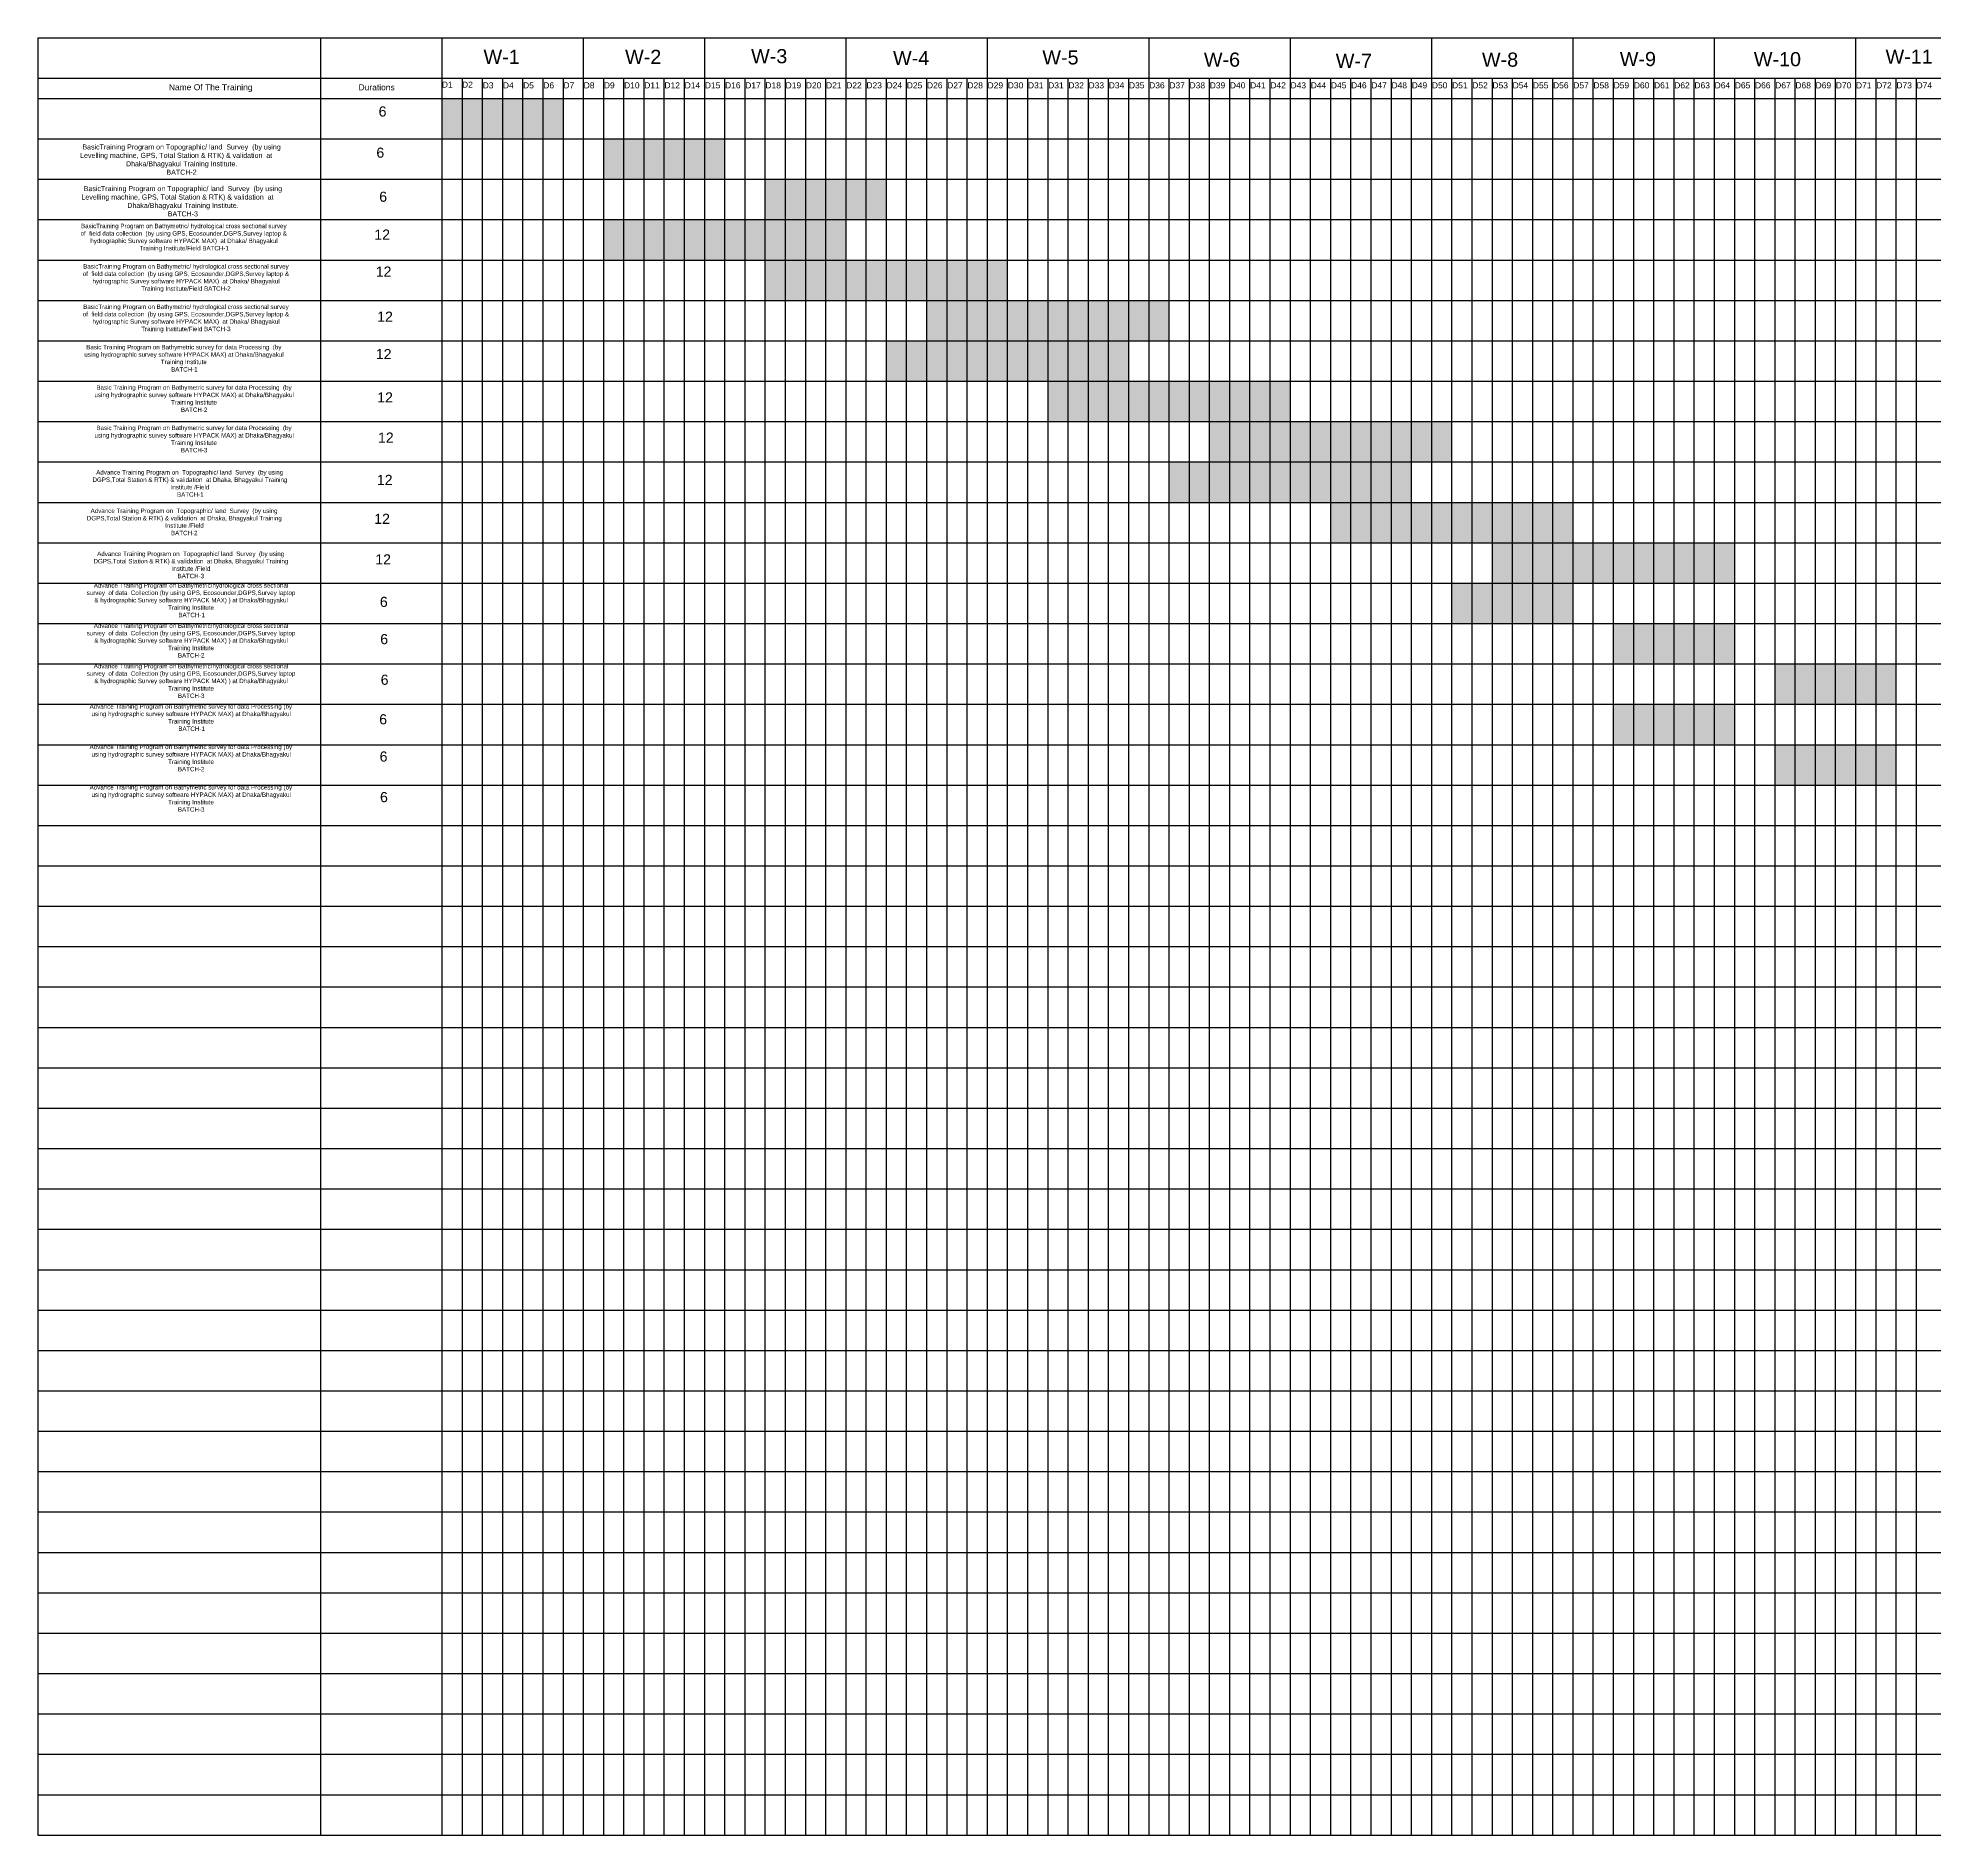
# Model space of a CAD drawing. Header units: inches. Extents: x 379622 to 1326565, y 853664 to 1937705.
# Drawn here: x 391546 to 860995, y 853664 to 1298664 of the extents above; entities that cross this region are included whole.
import ezdxf

# ---------------------------------------------------------------- set-up
doc = ezdxf.new("R2010")
doc.units = ezdxf.units.IN
doc.header["$MEASUREMENT"] = 0
doc.layers.add('Headings', color=180, linetype='Continuous', plot=False)
doc.layers.add('Work Name', color=7, linetype='Continuous', true_color=0x6d32cd)
doc.styles.get("Standard").update_dxf_attribs({"font": 'arial.ttf'})

msp = doc.modelspace()

# ---------------------------------------------------------------- hatches: boundary and pattern name
h = msp.add_hatch()
h.set_pattern_fill('ANSI31', color=3, scale=10)
h.set_pattern_definition([(45, (11924.0028, -632786.5984), (-0.8838834765, 0.8838834765), [])])
h.paths.add_polyline_path([(496546, 1283664), (491546, 1283664), (491546, 1273664), (496546, 1273664)])
h.paths.add_polyline_path([(501546, 1283664), (496546, 1283664), (496546, 1273664), (501546, 1273664)])
h.paths.add_polyline_path([(506546, 1283664), (501546, 1283664), (501546, 1273664), (506546, 1273664)])
h.paths.add_polyline_path([(511546, 1283664), (506546, 1283664), (506546, 1273664), (511546, 1273664)])
h.paths.add_polyline_path([(516546, 1283664), (511546, 1283664), (511546, 1273664), (516546, 1273664)])
h.paths.add_polyline_path([(521546, 1283664), (516546, 1283664), (516546, 1273664), (521546, 1273664)])
h = msp.add_hatch(color=4)
h.dxf.hatch_style = 1
h.paths.add_polyline_path([(536546, 1273664), (531546, 1273664), (531546, 1263664), (536546, 1263664)])
h.paths.add_polyline_path([(541546, 1273664), (536546, 1273664), (536546, 1263664), (541546, 1263664)])
h.paths.add_polyline_path([(546546, 1273664), (541546, 1273664), (541546, 1263664), (546546, 1263664)])
h.paths.add_polyline_path([(551546, 1273664), (546546, 1273664), (546546, 1263664), (551546, 1263664)])
h.paths.add_polyline_path([(556546, 1273664), (551546, 1273664), (551546, 1263664), (556546, 1263664)])
h.paths.add_polyline_path([(561546, 1273664), (556546, 1273664), (556546, 1263664), (561546, 1263664)])
h = msp.add_hatch(color=5)
h.dxf.hatch_style = 1
h.paths.add_polyline_path([(576546, 1263664), (571546, 1263664), (571546, 1253664), (576546, 1253664)])
h.paths.add_polyline_path([(581546, 1263664), (576546, 1263664), (576546, 1253664), (581546, 1253664)])
h.paths.add_polyline_path([(586546, 1263664), (581546, 1263664), (581546, 1253664), (586546, 1253664)])
h.paths.add_polyline_path([(591546, 1263664), (586546, 1263664), (586546, 1253664), (591546, 1253664)])
h.paths.add_polyline_path([(596546, 1263664), (591546, 1263664), (591546, 1253664), (596546, 1253664)])
h.paths.add_polyline_path([(601546, 1263664), (596546, 1263664), (596546, 1253664), (601546, 1253664)])
h = msp.add_hatch(color=3)
h.dxf.hatch_style = 1
h.paths.add_polyline_path([(536546, 1253664), (531546, 1253664), (531546, 1243664), (536546, 1243664)])
h.paths.add_polyline_path([(541546, 1253664), (536546, 1253664), (536546, 1243664), (541546, 1243664)])
h.paths.add_polyline_path([(546546, 1253664), (541546, 1253664), (541546, 1243664), (546546, 1243664)])
h.paths.add_polyline_path([(551546, 1253664), (546546, 1253664), (546546, 1243664), (551546, 1243664)])
h.paths.add_polyline_path([(556546, 1253664), (551546, 1253664), (551546, 1243664), (556546, 1243664)])
h.paths.add_polyline_path([(561546, 1253664), (556546, 1253664), (556546, 1243664), (561546, 1243664)])
h.paths.add_polyline_path([(566546, 1253664), (561546, 1253664), (561546, 1243664), (566546, 1243664)])
h.paths.add_polyline_path([(571546, 1253664), (566546, 1253664), (566546, 1243664), (571546, 1243664)])
h.paths.add_polyline_path([(576546, 1253664), (571546, 1253664), (571546, 1243664), (576546, 1243664)])
h.paths.add_polyline_path([(581546, 1253664), (576546, 1253664), (576546, 1243664), (581546, 1243664)])
h.paths.add_polyline_path([(586546, 1253664), (581546, 1253664), (581546, 1243664), (586546, 1243664)])
h.paths.add_polyline_path([(591546, 1253664), (586546, 1253664), (586546, 1243664), (591546, 1243664)])
h = msp.add_hatch(color=4)
h.dxf.hatch_style = 1
h.paths.add_polyline_path([(576546, 1243664), (571546, 1243664), (571546, 1233664), (576546, 1233664)])
h.paths.add_polyline_path([(581546, 1243664), (576546, 1243664), (576546, 1233664), (581546, 1233664)])
h.paths.add_polyline_path([(586546, 1243664), (581546, 1243664), (581546, 1233664), (586546, 1233664)])
h.paths.add_polyline_path([(591546, 1243664), (586546, 1243664), (586546, 1233664), (591546, 1233664)])
h.paths.add_polyline_path([(596546, 1243664), (591546, 1243664), (591546, 1233664), (596546, 1233664)])
h.paths.add_polyline_path([(601546, 1243664), (596546, 1243664), (596546, 1233664), (601546, 1233664)])
h.paths.add_polyline_path([(606546, 1243664), (601546, 1243664), (601546, 1233664), (606546, 1233664)])
h.paths.add_polyline_path([(611546, 1243664), (606546, 1243664), (606546, 1233664), (611546, 1233664)])
h.paths.add_polyline_path([(616546, 1243664), (611546, 1243664), (611546, 1233664), (616546, 1233664)])
h.paths.add_polyline_path([(621546, 1243664), (616546, 1243664), (616546, 1233664), (621546, 1233664)])
h.paths.add_polyline_path([(626546, 1243664), (621546, 1243664), (621546, 1233664), (626546, 1233664)])
h.paths.add_polyline_path([(631546, 1243664), (626546, 1243664), (626546, 1233664), (631546, 1233664)])
h = msp.add_hatch(color=5)
h.dxf.hatch_style = 1
h.paths.add_polyline_path([(616546, 1233664), (611546, 1233664), (611546, 1223664), (616546, 1223664)])
h.paths.add_polyline_path([(621546, 1233664), (616546, 1233664), (616546, 1223664), (621546, 1223664)])
h.paths.add_polyline_path([(626546, 1233664), (621546, 1233664), (621546, 1223664), (626546, 1223664)])
h.paths.add_polyline_path([(631546, 1233664), (626546, 1233664), (626546, 1223664), (631546, 1223664)])
h.paths.add_polyline_path([(636546, 1233664), (631546, 1233664), (631546, 1223664), (636546, 1223664)])
h.paths.add_polyline_path([(641546, 1233664), (636546, 1233664), (636546, 1223664), (641546, 1223664)])
h.paths.add_polyline_path([(646546, 1233664), (641546, 1233664), (641546, 1223664), (646546, 1223664)])
h.paths.add_polyline_path([(651546, 1233664), (646546, 1233664), (646546, 1223664), (651546, 1223664)])
h.paths.add_polyline_path([(656546, 1233664), (651546, 1233664), (651546, 1223664), (656546, 1223664)])
h.paths.add_polyline_path([(661546, 1233664), (656546, 1233664), (656546, 1223664), (661546, 1223664)])
h.paths.add_polyline_path([(666546, 1233664), (661546, 1233664), (661546, 1223664), (666546, 1223664)])
h.paths.add_polyline_path([(671546, 1233664), (666546, 1233664), (666546, 1223664), (671546, 1223664)])
h = msp.add_hatch(color=3)
h.dxf.hatch_style = 1
h.paths.add_polyline_path([(606546, 1223664), (601546, 1223664), (601546, 1213664), (606546, 1213664)])
h.paths.add_polyline_path([(611546, 1223664), (606546, 1223664), (606546, 1213664), (611546, 1213664)])
h.paths.add_polyline_path([(616546, 1223664), (611546, 1223664), (611546, 1213664), (616546, 1213664)])
h.paths.add_polyline_path([(621546, 1223664), (616546, 1223664), (616546, 1213664), (621546, 1213664)])
h.paths.add_polyline_path([(626546, 1223664), (621546, 1223664), (621546, 1213664), (626546, 1213664)])
h.paths.add_polyline_path([(631546, 1223664), (626546, 1223664), (626546, 1213664), (631546, 1213664)])
h.paths.add_polyline_path([(636546, 1223664), (631546, 1223664), (631546, 1213664), (636546, 1213664)])
h.paths.add_polyline_path([(641546, 1223664), (636546, 1223664), (636546, 1213664), (641546, 1213664)])
h.paths.add_polyline_path([(646546, 1223664), (641546, 1223664), (641546, 1213664), (646546, 1213664)])
h.paths.add_polyline_path([(651546, 1223664), (646546, 1223664), (646546, 1213664), (651546, 1213664)])
h.paths.add_polyline_path([(656546, 1223664), (651546, 1223664), (651546, 1213664), (656546, 1213664)])
h.paths.add_polyline_path([(661546, 1223664), (656546, 1223664), (656546, 1213664), (661546, 1213664)])
h = msp.add_hatch(color=4)
h.dxf.hatch_style = 1
h.paths.add_polyline_path([(646546, 1213664), (641546, 1213664), (641546, 1203664), (646546, 1203664)])
h.paths.add_polyline_path([(651546, 1213664), (646546, 1213664), (646546, 1203664), (651546, 1203664)])
h.paths.add_polyline_path([(656546, 1213664), (651546, 1213664), (651546, 1203664), (656546, 1203664)])
h.paths.add_polyline_path([(661546, 1213664), (656546, 1213664), (656546, 1203664), (661546, 1203664)])
h.paths.add_polyline_path([(666546, 1213664), (661546, 1213664), (661546, 1203664), (666546, 1203664)])
h.paths.add_polyline_path([(671546, 1213664), (666546, 1213664), (666546, 1203664), (671546, 1203664)])
h.paths.add_polyline_path([(676546, 1213664), (671546, 1213664), (671546, 1203664), (676546, 1203664)])
h.paths.add_polyline_path([(681546, 1213664), (676546, 1213664), (676546, 1203664), (681546, 1203664)])
h.paths.add_polyline_path([(686546, 1213664), (681546, 1213664), (681546, 1203664), (686546, 1203664)])
h.paths.add_polyline_path([(691546, 1213664), (686546, 1213664), (686546, 1203664), (691546, 1203664)])
h.paths.add_polyline_path([(696546, 1213664), (691546, 1213664), (691546, 1203664), (696546, 1203664)])
h.paths.add_polyline_path([(701546, 1213664), (696546, 1213664), (696546, 1203664), (701546, 1203664)])
h = msp.add_hatch(color=5)
h.dxf.hatch_style = 1
h.paths.add_polyline_path([(686546, 1203664), (681546, 1203664), (681546, 1193664), (686546, 1193664)])
h.paths.add_polyline_path([(691546, 1203664), (686546, 1203664), (686546, 1193664), (691546, 1193664)])
h.paths.add_polyline_path([(696546, 1203664), (691546, 1203664), (691546, 1193664), (696546, 1193664)])
h.paths.add_polyline_path([(701546, 1203664), (696546, 1203664), (696546, 1193664), (701546, 1193664)])
h.paths.add_polyline_path([(706546, 1203664), (701546, 1203664), (701546, 1193664), (706546, 1193664)])
h.paths.add_polyline_path([(711546, 1203664), (706546, 1203664), (706546, 1193664), (711546, 1193664)])
h.paths.add_polyline_path([(716546, 1203664), (711546, 1203664), (711546, 1193664), (716546, 1193664)])
h.paths.add_polyline_path([(721546, 1203664), (716546, 1203664), (716546, 1193664), (721546, 1193664)])
h.paths.add_polyline_path([(726546, 1203664), (721546, 1203664), (721546, 1193664), (726546, 1193664)])
h.paths.add_polyline_path([(731546, 1203664), (726546, 1203664), (726546, 1193664), (731546, 1193664)])
h.paths.add_polyline_path([(736546, 1203664), (731546, 1203664), (731546, 1193664), (736546, 1193664)])
h.paths.add_polyline_path([(741546, 1203664), (736546, 1203664), (736546, 1193664), (741546, 1193664)])
h = msp.add_hatch(color=3)
h.dxf.hatch_style = 1
h.paths.add_polyline_path([(676546, 1193664), (671546, 1193664), (671546, 1183664), (676546, 1183664)])
h.paths.add_polyline_path([(681546, 1193664), (676546, 1193664), (676546, 1183664), (681546, 1183664)])
h.paths.add_polyline_path([(686546, 1193664), (681546, 1193664), (681546, 1183664), (686546, 1183664)])
h.paths.add_polyline_path([(691546, 1193664), (686546, 1193664), (686546, 1183664), (691546, 1183664)])
h.paths.add_polyline_path([(696546, 1193664), (691546, 1193664), (691546, 1183664), (696546, 1183664)])
h.paths.add_polyline_path([(701546, 1193664), (696546, 1193664), (696546, 1183664), (701546, 1183664)])
h.paths.add_polyline_path([(706546, 1193664), (701546, 1193664), (701546, 1183664), (706546, 1183664)])
h.paths.add_polyline_path([(711546, 1193664), (706546, 1193664), (706546, 1183664), (711546, 1183664)])
h.paths.add_polyline_path([(716546, 1193664), (711546, 1193664), (711546, 1183664), (716546, 1183664)])
h.paths.add_polyline_path([(721546, 1193664), (716546, 1193664), (716546, 1183664), (721546, 1183664)])
h.paths.add_polyline_path([(726546, 1193664), (721546, 1193664), (721546, 1183664), (726546, 1183664)])
h.paths.add_polyline_path([(731546, 1193664), (726546, 1193664), (726546, 1183664), (731546, 1183664)])
h = msp.add_hatch(color=4)
h.dxf.hatch_style = 1
h.paths.add_polyline_path([(716546, 1183664), (711546, 1183664), (711546, 1173664), (716546, 1173664)])
h.paths.add_polyline_path([(721546, 1183664), (716546, 1183664), (716546, 1173664), (721546, 1173664)])
h.paths.add_polyline_path([(726546, 1183664), (721546, 1183664), (721546, 1173664), (726546, 1173664)])
h.paths.add_polyline_path([(731546, 1183664), (726546, 1183664), (726546, 1173664), (731546, 1173664)])
h.paths.add_polyline_path([(736546, 1183664), (731546, 1183664), (731546, 1173664), (736546, 1173664)])
h.paths.add_polyline_path([(741546, 1183664), (736546, 1183664), (736546, 1173664), (741546, 1173664)])
h.paths.add_polyline_path([(746546, 1183664), (741546, 1183664), (741546, 1173664), (746546, 1173664)])
h.paths.add_polyline_path([(751546, 1183664), (746546, 1183664), (746546, 1173664), (751546, 1173664)])
h.paths.add_polyline_path([(756546, 1183664), (751546, 1183664), (751546, 1173664), (756546, 1173664)])
h.paths.add_polyline_path([(761546, 1183664), (756546, 1183664), (756546, 1173664), (761546, 1173664)])
h.paths.add_polyline_path([(766546, 1183664), (761546, 1183664), (761546, 1173664), (766546, 1173664)])
h.paths.add_polyline_path([(771546, 1183664), (766546, 1183664), (766546, 1173664), (771546, 1173664)])
h = msp.add_hatch(color=5)
h.dxf.hatch_style = 1
h.paths.add_polyline_path([(756546, 1173664), (751546, 1173664), (751546, 1163664), (756546, 1163664)])
h.paths.add_polyline_path([(761546, 1173664), (756546, 1173664), (756546, 1163664), (761546, 1163664)])
h.paths.add_polyline_path([(766546, 1173664), (761546, 1173664), (761546, 1163664), (766546, 1163664)])
h.paths.add_polyline_path([(771546, 1173664), (766546, 1173664), (766546, 1163664), (771546, 1163664)])
h.paths.add_polyline_path([(776546, 1173664), (771546, 1173664), (771546, 1163664), (776546, 1163664)])
h.paths.add_polyline_path([(781546, 1173664), (776546, 1173664), (776546, 1163664), (781546, 1163664)])
h.paths.add_polyline_path([(786546, 1173664), (781546, 1173664), (781546, 1163664), (786546, 1163664)])
h.paths.add_polyline_path([(791546, 1173664), (786546, 1173664), (786546, 1163664), (791546, 1163664)])
h.paths.add_polyline_path([(796546, 1173664), (791546, 1173664), (791546, 1163664), (796546, 1163664)])
h.paths.add_polyline_path([(801546, 1173664), (796546, 1173664), (796546, 1163664), (801546, 1163664)])
h.paths.add_polyline_path([(806546, 1173664), (801546, 1173664), (801546, 1163664), (806546, 1163664)])
h.paths.add_polyline_path([(811546, 1173664), (806546, 1173664), (806546, 1163664), (811546, 1163664)])
h = msp.add_hatch(color=3)
h.dxf.hatch_style = 1
h.paths.add_polyline_path([(746546, 1163664), (741546, 1163664), (741546, 1153664), (746546, 1153664)])
h.paths.add_polyline_path([(751546, 1163664), (746546, 1163664), (746546, 1153664), (751546, 1153664)])
h.paths.add_polyline_path([(756546, 1163664), (751546, 1163664), (751546, 1153664), (756546, 1153664)])
h.paths.add_polyline_path([(761546, 1163664), (756546, 1163664), (756546, 1153664), (761546, 1153664)])
h.paths.add_polyline_path([(766546, 1163664), (761546, 1163664), (761546, 1153664), (766546, 1153664)])
h.paths.add_polyline_path([(771546, 1163664), (766546, 1163664), (766546, 1153664), (771546, 1153664)])
h = msp.add_hatch(color=4)
h.dxf.hatch_style = 1
h.paths.add_polyline_path([(786546, 1153664), (781546, 1153664), (781546, 1143664), (786546, 1143664)])
h.paths.add_polyline_path([(791546, 1153664), (786546, 1153664), (786546, 1143664), (791546, 1143664)])
h.paths.add_polyline_path([(796546, 1153664), (791546, 1153664), (791546, 1143664), (796546, 1143664)])
h.paths.add_polyline_path([(801546, 1153664), (796546, 1153664), (796546, 1143664), (801546, 1143664)])
h.paths.add_polyline_path([(806546, 1153664), (801546, 1153664), (801546, 1143664), (806546, 1143664)])
h.paths.add_polyline_path([(811546, 1153664), (806546, 1153664), (806546, 1143664), (811546, 1143664)])
h = msp.add_hatch(color=5)
h.dxf.hatch_style = 1
h.paths.add_polyline_path([(826546, 1143664), (821546, 1143664), (821546, 1133664), (826546, 1133664)])
h.paths.add_polyline_path([(831546, 1143664), (826546, 1143664), (826546, 1133664), (831546, 1133664)])
h.paths.add_polyline_path([(836546, 1143664), (831546, 1143664), (831546, 1133664), (836546, 1133664)])
h.paths.add_polyline_path([(841546, 1143664), (836546, 1143664), (836546, 1133664), (841546, 1133664)])
h.paths.add_polyline_path([(846546, 1143664), (841546, 1143664), (841546, 1133664), (846546, 1133664)])
h.paths.add_polyline_path([(851546, 1143664), (846546, 1143664), (846546, 1133664), (851546, 1133664)])
h = msp.add_hatch(color=3)
h.dxf.hatch_style = 1
h.paths.add_polyline_path([(786546, 1133664), (781546, 1133664), (781546, 1123664), (786546, 1123664)])
h.paths.add_polyline_path([(791546, 1133664), (786546, 1133664), (786546, 1123664), (791546, 1123664)])
h.paths.add_polyline_path([(796546, 1133664), (791546, 1133664), (791546, 1123664), (796546, 1123664)])
h.paths.add_polyline_path([(801546, 1133664), (796546, 1133664), (796546, 1123664), (801546, 1123664)])
h.paths.add_polyline_path([(806546, 1133664), (801546, 1133664), (801546, 1123664), (806546, 1123664)])
h.paths.add_polyline_path([(811546, 1133664), (806546, 1133664), (806546, 1123664), (811546, 1123664)])
h = msp.add_hatch(color=4)
h.dxf.hatch_style = 1
h.paths.add_polyline_path([(826546, 1123664), (821546, 1123664), (821546, 1113664), (826546, 1113664)])
h.paths.add_polyline_path([(831546, 1123664), (826546, 1123664), (826546, 1113664), (831546, 1113664)])
h.paths.add_polyline_path([(836546, 1123664), (831546, 1123664), (831546, 1113664), (836546, 1113664)])
h.paths.add_polyline_path([(841546, 1123664), (836546, 1123664), (836546, 1113664), (841546, 1113664)])
h.paths.add_polyline_path([(846546, 1123664), (841546, 1123664), (841546, 1113664), (846546, 1113664)])
h.paths.add_polyline_path([(851546, 1123664), (846546, 1123664), (846546, 1113664), (851546, 1113664)])

# ---------------------------------------------------------------- linework, layer by layer
for p, q in [((391546, 1298664), (1326546, 1298664)), ((391546, 1298664), (391546, 853664)), ((461546, 1298664), (461546, 853664)), ((391546, 1288664), (1326546, 1288664)), ((496546, 1288664), (496546, 853664)), ((501546, 1288664), (501546, 853664)), ((506546, 1288664), (506546, 853664)), ((511546, 1288664), (511546, 853664)), ((516546, 1288664), (516546, 853664)), ((521546, 1288664), (521546, 853664)), ((531546, 1288664), (531546, 853664)), ((536546, 1288664), (536546, 853664)), ((541546, 1288664), (541546, 853664)), ((546546, 1288664), (546546, 853664)), ((551546, 1288664), (551546, 853664)), ((561546, 1288664), (561546, 853664)), ((566546, 1288664), (566546, 853664)), ((571546, 1288664), (571546, 853664)), ((576546, 1288664), (576546, 853664)), ((581546, 1288664), (581546, 853664)), ((586546, 1288664), (586546, 853664)), ((596546, 1288664), (596546, 853664)), ((601546, 1288664), (601546, 853664)), ((606546, 1288664), (606546, 853664)), ((611546, 1288664), (611546, 853664)), ((616546, 1288664), (616546, 853664)), ((621546, 1288664), (621546, 853664)), ((631546, 1288664), (631546, 853664)), ((636546, 1288664), (636546, 853664)), ((641546, 1288664), (641546, 853664)), ((646546, 1288664), (646546, 853664)), ((651546, 1288664), (651546, 853664)), ((656546, 1288664), (656546, 853664)), ((661546, 1288664), (661546, 853664)), ((671546, 1288664), (671546, 853664)), ((676546, 1288664), (676546, 853664)), ((681546, 1288664), (681546, 853664)), ((686546, 1288664), (686546, 853664)), ((691546, 1288664), (691546, 853664)), ((696546, 1288664), (696546, 853664)), ((706546, 1288664), (706546, 853664)), ((711546, 1288664), (711546, 853664)), ((716546, 1288664), (716546, 853664)), ((721546, 1288664), (721546, 853664)), ((726546, 1288664), (726546, 853664)), ((731546, 1288664), (731546, 853664)), ((741546, 1288664), (741546, 853664)), ((746546, 1288664), (746546, 853664)), ((751546, 1288664), (751546, 853664)), ((756546, 1288664), (756546, 853664)), ((761546, 1288664), (761546, 853664)), ((766546, 1288664), (766546, 853664)), ((776546, 1288664), (776546, 853664)), ((781546, 1288664), (781546, 853664)), ((786546, 1288664), (786546, 853664)), ((791546, 1288664), (791546, 853664)), ((796546, 1288664), (796546, 853664)), ((801546, 1288664), (801546, 853664)), ((811546, 1288664), (811546, 853664)), ((816546, 1288664), (816546, 853664)), ((821546, 1288664), (821546, 853664)), ((826546, 1288664), (826546, 853664)), ((831546, 1288664), (831546, 853664)), ((836546, 1288664), (836546, 853664)), ((846546, 1288664), (846546, 853664)), ((851546, 1288664), (851546, 853664)), ((856546, 1288664), (856546, 853664)), ((391546, 1093664), (1326546, 1093664)), ((391546, 1083664), (1326546, 1083664)), ((391546, 1073664), (1326546, 1073664)), ((391546, 1063664), (1326546, 1063664)), ((391546, 1053664), (1326546, 1053664)), ((391546, 1043664), (1326546, 1043664)), ((391546, 1033664), (1326546, 1033664)), ((391546, 1023664), (1326546, 1023664)), ((391546, 1013664), (1326546, 1013664)), ((391546, 1003664), (1326546, 1003664)), ((391546, 993664), (1326546, 993664)), ((391546, 983664), (1326546, 983664)), ((391546, 973664), (1326546, 973664)), ((391546, 963664), (1326546, 963664)), ((391546, 953664), (1326546, 953664)), ((391546, 943664), (1326546, 943664)), ((391546, 933664), (1326546, 933664)), ((391546, 923664), (1326546, 923664)), ((391546, 913664), (1326546, 913664)), ((391546, 903664), (1326546, 903664)), ((391546, 893664), (1326546, 893664)), ((391546, 883664), (1326546, 883664)), ((391546, 873664), (1326546, 873664)), ((391546, 863664), (1326546, 863664)), ((391546, 853664), (1326546, 853664))]:
    msp.add_line(p, q)
at = {"color": 1}
for p, q in [((491546, 1298664), (491546, 853664)), ((526546, 1298664), (526546, 853664)), ((556546, 1298664), (556546, 853664)), ((591546, 1298664), (591546, 853664)), ((626546, 1298664), (626546, 853664)), ((666546, 1298664), (666546, 853664)), ((701546, 1298664), (701546, 853664)), ((736546, 1298664), (736546, 853664)), ((771546, 1298664), (771546, 853664)), ((806546, 1298664), (806546, 853664)), ((841546, 1298664), (841546, 853664))]:
    msp.add_line(p, q, dxfattribs=at)
at = {"color": 113}
for p, q in [((391546, 1283664), (1326546, 1283664)), ((391546, 1273664), (1326546, 1273664)), ((391546, 1263664), (1326546, 1263664)), ((391546, 1253664), (1326546, 1253664)), ((391546, 1243664), (1326546, 1243664)), ((391546, 1233664), (1326546, 1233664)), ((391546, 1223664), (1326546, 1223664)), ((391546, 1213664), (1326546, 1213664)), ((391546, 1203664), (1326546, 1203664)), ((391546, 1193664), (1326546, 1193664)), ((391546, 1183664), (1326546, 1183664)), ((391546, 1173664), (1326546, 1173664)), ((391546, 1163664), (1326546, 1163664)), ((391546, 1153664), (1326546, 1153664)), ((391546, 1143664), (1326546, 1143664)), ((391546, 1133664), (1326546, 1133664)), ((391546, 1123664), (1326546, 1123664)), ((391546, 1113664), (1326546, 1113664)), ((391546, 1103664), (1326546, 1103664))]:
    msp.add_line(p, q, dxfattribs=at)

# ---------------------------------------------------------------- texts
at = {"layer": 'Headings'}
for s, p in [('Name Of The Training', (423955, 1285708)), ('Durations', (470920, 1285683)), ('D1', (491546, 1286338)), ('D2', (496546, 1286338)), ('D3', (501661, 1286172)), ('D4', (506661, 1286172)), ('D5', (511661, 1286172)), ('D6', (516661, 1286172)), ('D7', (521661, 1286172)), ('D8', (526661, 1286172)), ('D9', (531661, 1286172)), ('D10', (536661, 1286172)), ('D11', (541661, 1286172)), ('D12', (546661, 1286172)), ('D14', (551661, 1286172)), ('D15', (556661, 1286172)), ('D16', (561661, 1286172)), ('D17', (566661, 1286172)), ('D18', (571661, 1286172)), ('D19', (576661, 1286172)), ('D20', (581661, 1286172)), ('D21', (586661, 1286172)), ('D22', (591661, 1286172)), ('D23', (596661, 1286172)), ('D24', (601661, 1286172)), ('D25', (606661, 1286172)), ('D26', (611661, 1286172)), ('D27', (616661, 1286172)), ('D28', (621661, 1286172)), ('D29', (626661, 1286172)), ('D30', (631661, 1286172)), ('D31', (636661, 1286172)), ('D31', (641661, 1286172)), ('D32', (646661, 1286172)), ('D33', (651661, 1286172)), ('D34', (656661, 1286172)), ('D35', (661661, 1286172)), ('D36', (666661, 1286172)), ('D37', (671661, 1286172)), ('D38', (676661, 1286172)), ('D39', (681661, 1286172)), ('D40', (686661, 1286172)), ('D41', (691661, 1286172)), ('D42', (696661, 1286172)), ('D43', (701661, 1286172)), ('D44', (706661, 1286172)), ('D45', (711661, 1286172)), ('D46', (716661, 1286172)), ('D47', (721661, 1286172)), ('D48', (726661, 1286172)), ('D49', (731661, 1286172)), ('D50', (736661, 1286172)), ('D51', (741661, 1286172)), ('D52', (746661, 1286172)), ('D53', (751661, 1286172)), ('D54', (756661, 1286172)), ('D55', (761661, 1286172)), ('D56', (766661, 1286172)), ('D57', (771661, 1286172)), ('D58', (776661, 1286172)), ('D59', (781661, 1286172)), ('D60', (786661, 1286172)), ('D61', (791661, 1286172)), ('D62', (796661, 1286172)), ('D63', (801661, 1286172)), ('D64', (806661, 1286172)), ('D65', (811661, 1286172)), ('D66', (816661, 1286172)), ('D67', (821661, 1286172)), ('D68', (826661, 1286172)), ('D69', (831661, 1286172)), ('D70', (836661, 1286172)), ('D71', (841661, 1286172)), ('D72', (846661, 1286172)), ('D73', (851661, 1286172)), ('D74', (856661, 1286172))]:
    msp.add_text(s, height=1500, dxfattribs=at).set_placement(p)
at = {"layer": 'Work Name'}
for s, p in [('6', (475901, 1279208)), ('6', (475342, 1269003)), ('6', (476041, 1258098)), ('12', (474836, 1248721)), ('12', (475189, 1239559)), ('12', (475541, 1228400)), ('12', (475209, 1219132)), ('12', (475556, 1208406)), ('12', (475740, 1198457)), ('12', (475458, 1187974)), ('12', (474814, 1178334)), ('12', (475072, 1168307)), ('6', (476211, 1157774)), ('6', (476305, 1148546)), ('6', (476411, 1138490)), ('6', (476049, 1128703)), ('6', (476143, 1119475)), ('6', (476249, 1109419))]:
    msp.add_text(s, height=2500, dxfattribs=at).set_placement(p)
at = {"layer": 'Work Name', "attachment_point": 1}
for s, width, heights, insert, char_height in [('\\pi-543.24128;W-1', 6918.63, [1255], (502408, 1295735), 3500), ('\\pi-863.15943;W-2', 6918.63, [1255], (537784, 1295723), 3500), ('\\pi-881.06529;W-3', 6918.63, [1255], (568995, 1295894), 3500), ('\\pi-1902.8934;W-11', 6918.63, [1255], (850885, 1295782), 3500), ('\\pi-873.90294;W-4', 6918.63, [1255], (604126, 1295432), 3500), ('\\pi-894.19626;W-5', 6918.63, [1255], (641121, 1295589), 3500), ('\\pi-879.87157;W-6', 6918.63, [1255], (681094, 1295040), 3500), ('\\pi-881.06529;W-7', 6918.63, [1255], (713748, 1294729), 3500), ('\\pi-884.64646;W-8', 6918.63, [1255], (749945, 1295034), 3500), ('\\pi-884.64646;W-9', 6918.63, [1255], (784069, 1295191), 3500), ('\\pi-2234.74878;W-10', 6918.63, [1255], (818604, 1295156), 3500), ('\\pi1379.9163;BasicTraining Program on Topographic/ land  Survey  (by using \\P\\pi814.17619;Levelling machine, GPS, Total Station & RTK) & validation  at ^I\\P\\pi12173.74304;Dhaka/Bhagyakul Training Institute.\\P\\pi22188.6646;BATCH-2', 51628.35, [8328], (401182, 1272292), 1250), ('\\pi1379.9163;BasicTraining Program on Topographic/ land  Survey  (by using \\P\\pi814.17619;Levelling machine, GPS, Total Station & RTK) & validation  at ^I\\P\\pi12173.74304;Dhaka/Bhagyakul Training Institute.\\P\\pi22182.26965;BATCH-3', 51628.35, [8328], (401511, 1261977), 1250), ('\\pi426.01112;BasicTraining Program on Bathymetric/ hydrological cross sectional survey \\P\\pi317.58684;of  field data collection  (by using GPS, Ecosounder,DGPS,Survey laptop & \\P\\pi2729.93336;hydrographic Survey software HYPACK MAX)  at Dhaka/ Bhagyakul \\P\\pi14913.59639;Training Institute/Field BATCH-1', 51628.35, [16564], (401795, 1252650), 1100), ('\\pi426.01112;BasicTraining Program on Bathymetric/ hydrological cross sectional survey \\P\\pi317.58684;of  field data collection  (by using GPS, Ecosounder,DGPS,Survey laptop & \\P\\pi2729.93336;hydrographic Survey software HYPACK MAX)  at Dhaka/ Bhagyakul \\P\\pi14813.05068;Training Institute/Field BATCH-2', 51628.35, [16564], (402320, 1242650), 1100), ('\\pi426.01112;BasicTraining Program on Bathymetric/ hydrological cross sectional survey \\P\\pi317.58684;of  field data collection  (by using GPS, Ecosounder,DGPS,Survey laptop & \\P\\pi2729.93336;hydrographic Survey software HYPACK MAX)  at Dhaka/ Bhagyakul \\P\\pi14807.42312;Training Institute/Field BATCH-3', 51628.35, [16564], (402320, 1232650), 1100), ('\\pi1707.21849;Basic Training Program on Bathymetric survey for data Processing  (by \\P\\pi1233.3781;using hydrographic survey software HYPACK MAX) at Dhaka/Bhagyakul \\P\\pi20183.99202;Training Institute \\P\\pi22724.27169;BATCH-1', 51628.35, [16564], (401795, 1222650), 1100), ('\\pi1707.21849;Basic Training Program on Bathymetric survey for data Processing  (by \\P\\pi1233.3781;using hydrographic survey software HYPACK MAX) at Dhaka/Bhagyakul \\P\\pi20183.99202;Training Institute \\P\\pi22623.72599;BATCH-2', 51628.35, [16564], (404314, 1212650), 1100), ('\\pi1707.21849;Basic Training Program on Bathymetric survey for data Processing  (by \\P\\pi1233.3781;using hydrographic survey software HYPACK MAX) at Dhaka/Bhagyakul \\P\\pi20183.99202;Training Institute \\P\\pi22618.09843;BATCH-3', 51628.35, [16564], (404314, 1202650), 1100), ('\\pi2717.55273;Advance Training Program on  Topographic/ land  Survey  (by using \\P\\pi1795.75873;DGPS,Total Station & RTK) & validation  at Dhaka, Bhagyakul Training \\P\\pi21158.30989;Institute /Field \\P\\pi22724.27169;BATCH-1', 51628.35, [16564], (403252, 1191653), 1100), ('\\pi2717.55273;Advance Training Program on  Topographic/ land  Survey  (by using \\P\\pi1795.75873;DGPS,Total Station & RTK) & validation  at Dhaka, Bhagyakul Training \\P\\pi21158.30989;Institute /Field \\P\\pi22623.72599;BATCH-2', 51628.35, [16564], (401871, 1182128), 1100), ('\\pi2717.55273;Advance Training Program on  Topographic/ land  Survey  (by using \\P\\pi1795.75873;DGPS,Total Station & RTK) & validation  at Dhaka, Bhagyakul Training \\P\\pi21158.30989;Institute /Field \\P\\pi22618.09843;BATCH-3', 51628.35, [16564], (403502, 1171475), 1100), ('\\pi1782.25259;Advance Training Program on Bathymetric/hydrological cross sectional \\P\\pi30.58138;survey  of data  Collection (by using GPS, Ecosounder,DGPS,Survey laptop \\P\\pi1943.95109;& hydrographic Survey software HYPACK MAX) ) at Dhaka/Bhagyakul \\P\\pi20183.99202;Training Institute \\P\\pi22724.27169;BATCH-1', 51628.35, [16564], (403585, 1163664), 1100), ('\\pi1782.25259;Advance Training Program on Bathymetric/hydrological cross sectional \\P\\pi30.58138;survey  of data  Collection (by using GPS, Ecosounder,DGPS,Survey laptop \\P\\pi1943.95109;& hydrographic Survey software HYPACK MAX) ) at Dhaka/Bhagyakul \\P\\pi20183.99202;Training Institute \\P\\pi22623.72599;BATCH-2', 51628.35, [16564], (403585, 1153664), 1100), ('\\pi1782.25259;Advance Training Program on Bathymetric/hydrological cross sectional \\P\\pi30.58138;survey  of data  Collection (by using GPS, Ecosounder,DGPS,Survey laptop \\P\\pi1943.95109;& hydrographic Survey software HYPACK MAX) ) at Dhaka/Bhagyakul \\P\\pi20183.99202;Training Institute \\P\\pi22618.09843;BATCH-3', 51628.35, [16564], (403585, 1143664), 1100), ('\\pi753.15982;Advance Training Program on Bathymetric survey for data Processing (by \\P\\pi1233.3781;using hydrographic survey software HYPACK MAX) at Dhaka/Bhagyakul \\P\\pi20183.99202;Training Institute \\P\\pi22724.27169;BATCH-1', 51628.35, [16564], (403585, 1133664), 1100), ('\\pi753.15982;Advance Training Program on Bathymetric survey for data Processing (by \\P\\pi1233.3781;using hydrographic survey software HYPACK MAX) at Dhaka/Bhagyakul \\P\\pi20183.99202;Training Institute\\P\\pi22623.72599;BATCH-2', 51628.35, [16564], (403585, 1123664), 1100), ('\\pi753.15982;Advance Training Program on Bathymetric survey for data Processing (by \\P\\pi1233.3781;using hydrographic survey software HYPACK MAX) at Dhaka/Bhagyakul \\P\\pi20183.99202;Training Institute\\P\\pi22618.09843;BATCH-3', 51628.35, [16564], (403585, 1113664), 1100)]:
    msp.add_mtext_dynamic_manual_height_columns(s, width=width, gutter_width=12500, heights=heights, dxfattribs=dict(at, insert=insert, char_height=char_height))

doc.saveas('drawing.dxf')
